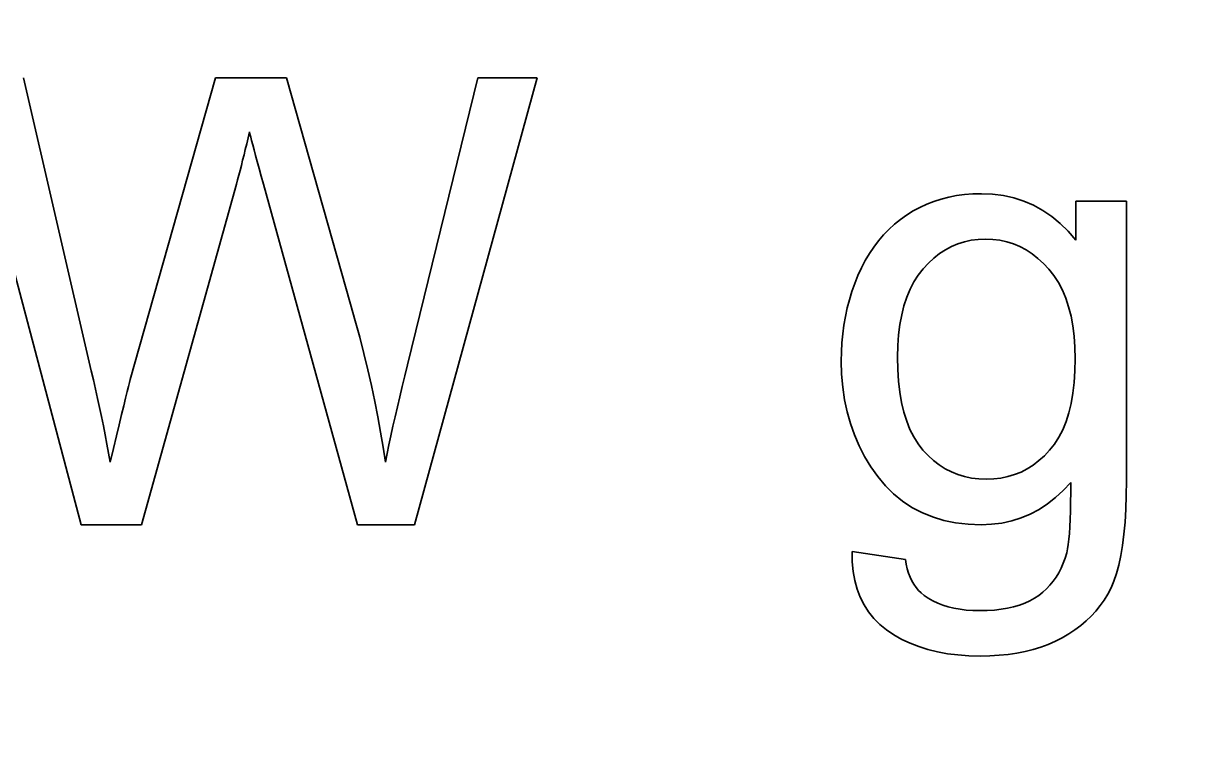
# Model space of a CAD drawing. Extents: x 23 to 417, y 3 to 294.
# Drawn here: x 147.691 to 150.633, y 118.735 to 120.576 of the extents above; entities that cross this region are included whole.
import ezdxf

# ---------------------------------------------------------------- set-up
doc = ezdxf.new("R2010")
doc.units = 0
doc.layers.get('0').update_dxf_attribs({"lineweight": 13})

msp = doc.modelspace()

# ---------------------------------------------------------------- linework, layer by layer
at = {"color": 7, "lineweight": 35, "ltscale": 0.029098}
msp.add_line((147.8366, 119.3138), (147.5381, 120.4388), dxfattribs=at)
at = {"color": 7, "lineweight": 35, "ltscale": 0.018927}
msp.add_line((147.6908, 120.4388), (147.8619, 119.7013), dxfattribs=at)
at = {"color": 7, "lineweight": 35, "ltscale": 0.019733}
msp.add_line((147.9602, 119.6791), (148.1743, 120.4388), dxfattribs=at)
at = {"color": 7, "lineweight": 35, "ltscale": 0.004489}
msp.add_line((148.1743, 120.4388), (148.3538, 120.4388), dxfattribs=at)
at = {"color": 7, "lineweight": 35, "ltscale": 0.014794}
msp.add_line((148.3538, 120.4388), (148.515, 119.8694), dxfattribs=at)
at = {"color": 7, "lineweight": 35, "ltscale": 0.018603}
msp.add_line((148.6585, 119.7159), (148.835, 120.4388), dxfattribs=at)
at = {"color": 7, "lineweight": 35, "ltscale": 0.029163}
msp.add_line((148.9846, 120.4388), (148.6761, 119.3138), dxfattribs=at)
at = {"color": 7, "lineweight": 35, "ltscale": 0.003741}
msp.add_line((148.835, 120.4388), (148.9846, 120.4388), dxfattribs=at)
at = {"color": 7, "lineweight": 35, "ltscale": 0.000380235}
msp.add_line((148.2567, 120.2877), (148.2532, 120.2729), dxfattribs=at)
at = {"color": 7, "lineweight": 35, "ltscale": 0.000391568}
msp.add_line((148.2602, 120.3029), (148.2567, 120.2877), dxfattribs=at)
at = {"color": 7, "lineweight": 35, "ltscale": 0.000147072}
msp.add_line((148.2615, 120.2972), (148.2602, 120.3029), dxfattribs=at)
at = {"color": 7, "lineweight": 35, "ltscale": 0.000190607}
msp.add_line((148.2633, 120.2898), (148.2615, 120.2972), dxfattribs=at)
at = {"color": 7, "lineweight": 35, "ltscale": 0.000233504}
msp.add_line((148.2656, 120.2808), (148.2633, 120.2898), dxfattribs=at)
at = {"color": 7, "lineweight": 35, "ltscale": 0.000276736}
msp.add_line((148.2684, 120.27), (148.2656, 120.2808), dxfattribs=at)
at = {"color": 7, "lineweight": 35, "ltscale": 0.000357431}
msp.add_line((148.2498, 120.2585), (148.2465, 120.2446), dxfattribs=at)
at = {"color": 7, "lineweight": 35, "ltscale": 0.000368772}
msp.add_line((148.2532, 120.2729), (148.2498, 120.2585), dxfattribs=at)
at = {"color": 7, "lineweight": 35, "ltscale": 0.000319994}
msp.add_line((148.2717, 120.2577), (148.2684, 120.27), dxfattribs=at)
at = {"color": 7, "lineweight": 35, "ltscale": 0.000363244}
msp.add_line((148.2755, 120.2436), (148.2717, 120.2577), dxfattribs=at)
at = {"color": 7, "lineweight": 35, "ltscale": 0.000323023}
msp.add_line((148.2399, 120.2182), (148.2366, 120.2057), dxfattribs=at)
at = {"color": 7, "lineweight": 35, "ltscale": 0.000334318}
msp.add_line((148.2431, 120.2312), (148.2399, 120.2182), dxfattribs=at)
at = {"color": 7, "lineweight": 35, "ltscale": 0.000345983}
msp.add_line((148.2465, 120.2446), (148.2431, 120.2312), dxfattribs=at)
at = {"color": 7, "lineweight": 35, "ltscale": 0.000406505}
msp.add_line((148.2798, 120.228), (148.2755, 120.2436), dxfattribs=at)
at = {"color": 7, "lineweight": 35, "ltscale": 0.000449415}
msp.add_line((148.2845, 120.2106), (148.2798, 120.228), dxfattribs=at)
at = {"color": 7, "lineweight": 35, "ltscale": 0.000299963}
msp.add_line((148.2334, 120.1937), (148.2303, 120.1821), dxfattribs=at)
at = {"color": 7, "lineweight": 35, "ltscale": 0.000311579}
msp.add_line((148.2366, 120.2057), (148.2334, 120.1937), dxfattribs=at)
at = {"color": 7, "lineweight": 35, "ltscale": 0.000492754}
msp.add_line((148.2898, 120.1916), (148.2845, 120.2106), dxfattribs=at)
at = {"color": 7, "lineweight": 35, "ltscale": 0.000536284}
msp.add_line((148.2955, 120.171), (148.2898, 120.1916), dxfattribs=at)
at = {"color": 7, "lineweight": 35, "ltscale": 0.022245}
msp.add_line((148.2272, 120.171), (147.9886, 119.3138), dxfattribs=at)
at = {"color": 7, "lineweight": 35, "ltscale": 0.000288901}
msp.add_line((148.2303, 120.1821), (148.2272, 120.171), dxfattribs=at)
at = {"color": 7, "lineweight": 35, "ltscale": 0.022234}
msp.add_line((148.5326, 119.3138), (148.2955, 120.171), dxfattribs=at)
at = {"color": 7, "lineweight": 35, "ltscale": 0.000486708}
msp.add_line((149.9838, 120.1278), (150.0023, 120.1337), dxfattribs=at)
at = {"color": 7, "lineweight": 35, "ltscale": 0.000493151}
msp.add_line((150.0023, 120.1337), (150.0214, 120.1386), dxfattribs=at)
at = {"color": 7, "lineweight": 35, "ltscale": 0.00050098}
msp.add_line((150.0214, 120.1386), (150.0411, 120.1423), dxfattribs=at)
at = {"color": 7, "lineweight": 35, "ltscale": 0.000510268}
msp.add_line((150.0411, 120.1423), (150.0614, 120.145), dxfattribs=at)
at = {"color": 7, "lineweight": 35, "ltscale": 0.000521705}
msp.add_line((150.0614, 120.145), (150.0822, 120.1466), dxfattribs=at)
at = {"color": 7, "lineweight": 35, "ltscale": 0.000534019}
msp.add_line((150.0822, 120.1466), (150.1035, 120.1472), dxfattribs=at)
at = {"color": 7, "lineweight": 35, "ltscale": 0.000709275}
msp.add_line((150.1035, 120.1472), (150.1319, 120.146), dxfattribs=at)
at = {"color": 7, "lineweight": 35, "ltscale": 0.000689096}
msp.add_line((150.1319, 120.146), (150.1592, 120.1425), dxfattribs=at)
at = {"color": 7, "lineweight": 35, "ltscale": 0.000674015}
msp.add_line((150.1592, 120.1425), (150.1855, 120.1367), dxfattribs=at)
at = {"color": 7, "lineweight": 35, "ltscale": 0.000664917}
msp.add_line((150.1855, 120.1367), (150.2108, 120.1285), dxfattribs=at)
at = {"color": 7, "lineweight": 35, "ltscale": 0.000481226}
msp.add_line((149.9151, 120.0935), (149.9315, 120.1037), dxfattribs=at)
at = {"color": 7, "lineweight": 35, "ltscale": 0.000479811}
msp.add_line((149.9315, 120.1037), (149.9483, 120.1128), dxfattribs=at)
at = {"color": 7, "lineweight": 35, "ltscale": 0.000480285}
msp.add_line((149.9483, 120.1128), (149.9658, 120.1208), dxfattribs=at)
at = {"color": 7, "lineweight": 35, "ltscale": 0.000482693}
msp.add_line((149.9658, 120.1208), (149.9838, 120.1278), dxfattribs=at)
at = {"color": 7, "lineweight": 35, "ltscale": 0.000661642}
msp.add_line((150.2108, 120.1285), (150.2351, 120.118), dxfattribs=at)
at = {"color": 7, "lineweight": 35, "ltscale": 0.000664597}
msp.add_line((150.2351, 120.118), (150.2584, 120.1052), dxfattribs=at)
at = {"color": 7, "lineweight": 35, "ltscale": 0.000673556}
msp.add_line((150.2584, 120.1052), (150.2807, 120.09), dxfattribs=at)
at = {"color": 7, "lineweight": 35, "ltscale": 0.003185}
msp.add_line((150.3414, 120.1287), (150.4688, 120.1287), dxfattribs=at)
at = {"color": 7, "lineweight": 35, "ltscale": 0.002456}
msp.add_line((150.3414, 120.0305), (150.3414, 120.1287), dxfattribs=at)
at = {"color": 7, "lineweight": 35, "ltscale": 0.017612}
msp.add_line((150.4688, 120.1287), (150.4688, 119.4243), dxfattribs=at)
at = {"color": 7, "lineweight": 35, "ltscale": 0.000479799}
msp.add_line((149.8846, 120.0702), (149.8995, 120.0823), dxfattribs=at)
at = {"color": 7, "lineweight": 35, "ltscale": 0.000481119}
msp.add_line((149.8995, 120.0823), (149.9151, 120.0935), dxfattribs=at)
at = {"color": 7, "lineweight": 35, "ltscale": 0.000688027}
msp.add_line((150.2807, 120.09), (150.3019, 120.0725), dxfattribs=at)
at = {"color": 7, "lineweight": 35, "ltscale": 0.000708505}
msp.add_line((150.3019, 120.0725), (150.3222, 120.0527), dxfattribs=at)
at = {"color": 7, "lineweight": 35, "ltscale": 0.000485833}
msp.add_line((149.8444, 120.0285), (149.8571, 120.0433), dxfattribs=at)
at = {"color": 7, "lineweight": 35, "ltscale": 0.000482175}
msp.add_line((149.8571, 120.0433), (149.8704, 120.0572), dxfattribs=at)
at = {"color": 7, "lineweight": 35, "ltscale": 0.000479884}
msp.add_line((149.8704, 120.0572), (149.8846, 120.0702), dxfattribs=at)
at = {"color": 7, "lineweight": 35, "ltscale": 0.000733779}
msp.add_line((150.3222, 120.0527), (150.3414, 120.0305), dxfattribs=at)
at = {"color": 7, "lineweight": 35, "ltscale": 0.000498877}
msp.add_line((149.8215, 119.9962), (149.8326, 120.0128), dxfattribs=at)
at = {"color": 7, "lineweight": 35, "ltscale": 0.0004916}
msp.add_line((149.8326, 120.0128), (149.8444, 120.0285), dxfattribs=at)
at = {"color": 7, "lineweight": 35, "ltscale": 0.00043609}
msp.add_line((150.0283, 120.0141), (150.0129, 120.0059), dxfattribs=at)
at = {"color": 7, "lineweight": 35, "ltscale": 0.00043233}
msp.add_line((150.0443, 120.0209), (150.0283, 120.0141), dxfattribs=at)
at = {"color": 7, "lineweight": 35, "ltscale": 0.000432327}
msp.add_line((150.0607, 120.0261), (150.0443, 120.0209), dxfattribs=at)
at = {"color": 7, "lineweight": 35, "ltscale": 0.000436154}
msp.add_line((150.0778, 120.0298), (150.0607, 120.0261), dxfattribs=at)
at = {"color": 7, "lineweight": 35, "ltscale": 0.000443305}
msp.add_line((150.0954, 120.0321), (150.0778, 120.0298), dxfattribs=at)
at = {"color": 7, "lineweight": 35, "ltscale": 0.000453849}
msp.add_line((150.1135, 120.0328), (150.0954, 120.0321), dxfattribs=at)
at = {"color": 7, "lineweight": 35, "ltscale": 0.00046188}
msp.add_line((150.132, 120.0321), (150.1135, 120.0328), dxfattribs=at)
at = {"color": 7, "lineweight": 35, "ltscale": 0.000451056}
msp.add_line((150.1499, 120.0298), (150.132, 120.0321), dxfattribs=at)
at = {"color": 7, "lineweight": 35, "ltscale": 0.000444298}
msp.add_line((150.1672, 120.026), (150.1499, 120.0298), dxfattribs=at)
at = {"color": 7, "lineweight": 35, "ltscale": 0.000441101}
msp.add_line((150.184, 120.0207), (150.1672, 120.026), dxfattribs=at)
at = {"color": 7, "lineweight": 35, "ltscale": 0.000441241}
msp.add_line((150.2003, 120.0138), (150.184, 120.0207), dxfattribs=at)
at = {"color": 7, "lineweight": 35, "ltscale": 0.00044515}
msp.add_line((150.216, 120.0055), (150.2003, 120.0138), dxfattribs=at)
at = {"color": 7, "lineweight": 35, "ltscale": 0.000507541}
msp.add_line((149.8111, 119.9788), (149.8215, 119.9962), dxfattribs=at)
at = {"color": 7, "lineweight": 35, "ltscale": 0.000467665}
msp.add_line((149.9838, 119.9849), (149.9701, 119.9722), dxfattribs=at)
at = {"color": 7, "lineweight": 35, "ltscale": 0.000454152}
msp.add_line((149.9981, 119.9962), (149.9838, 119.9849), dxfattribs=at)
at = {"color": 7, "lineweight": 35, "ltscale": 0.000443182}
msp.add_line((150.0129, 120.0059), (149.9981, 119.9962), dxfattribs=at)
at = {"color": 7, "lineweight": 35, "ltscale": 0.000452873}
msp.add_line((150.2312, 119.9956), (150.216, 120.0055), dxfattribs=at)
at = {"color": 7, "lineweight": 35, "ltscale": 0.000463794}
msp.add_line((150.2459, 119.9842), (150.2312, 119.9956), dxfattribs=at)
at = {"color": 7, "lineweight": 35, "ltscale": 0.000477889}
msp.add_line((150.26, 119.9713), (150.2459, 119.9842), dxfattribs=at)
at = {"color": 7, "lineweight": 35, "ltscale": 0.000529874}
msp.add_line((149.7927, 119.9411), (149.8016, 119.9604), dxfattribs=at)
at = {"color": 7, "lineweight": 35, "ltscale": 0.000518148}
msp.add_line((149.8016, 119.9604), (149.8111, 119.9788), dxfattribs=at)
at = {"color": 7, "lineweight": 35, "ltscale": 0.000497556}
msp.add_line((149.957, 119.958), (149.9447, 119.9423), dxfattribs=at)
at = {"color": 7, "lineweight": 35, "ltscale": 0.00048449}
msp.add_line((149.9701, 119.9722), (149.957, 119.958), dxfattribs=at)
at = {"color": 7, "lineweight": 35, "ltscale": 0.000494871}
msp.add_line((150.2735, 119.9569), (150.26, 119.9713), dxfattribs=at)
at = {"color": 7, "lineweight": 35, "ltscale": 0.000507957}
msp.add_line((150.2861, 119.9409), (150.2735, 119.9569), dxfattribs=at)
at = {"color": 7, "lineweight": 35, "ltscale": 0.000536437}
msp.add_line((149.7847, 119.9212), (149.7927, 119.9411), dxfattribs=at)
at = {"color": 7, "lineweight": 35, "ltscale": 0.000524002}
msp.add_line((149.9338, 119.9252), (149.9241, 119.9066), dxfattribs=at)
at = {"color": 7, "lineweight": 35, "ltscale": 0.000508498}
msp.add_line((149.9447, 119.9423), (149.9338, 119.9252), dxfattribs=at)
at = {"color": 7, "lineweight": 35, "ltscale": 0.000518597}
msp.add_line((150.2974, 119.9235), (150.2861, 119.9409), dxfattribs=at)
at = {"color": 7, "lineweight": 35, "ltscale": 0.000539567}
msp.add_line((149.7712, 119.8803), (149.7775, 119.901), dxfattribs=at)
at = {"color": 7, "lineweight": 35, "ltscale": 0.000537232}
msp.add_line((149.7775, 119.901), (149.7847, 119.9212), dxfattribs=at)
at = {"color": 7, "lineweight": 35, "ltscale": 0.00054298}
msp.add_line((149.9241, 119.9066), (149.9157, 119.8865), dxfattribs=at)
at = {"color": 7, "lineweight": 35, "ltscale": 0.00053367}
msp.add_line((150.3074, 119.9046), (150.2974, 119.9235), dxfattribs=at)
at = {"color": 7, "lineweight": 35, "ltscale": 0.000552647}
msp.add_line((150.316, 119.8843), (150.3074, 119.9046), dxfattribs=at)
at = {"color": 7, "lineweight": 35, "ltscale": 0.001093}
msp.add_line((148.515, 119.8694), (148.5268, 119.8273), dxfattribs=at)
at = {"color": 7, "lineweight": 35, "ltscale": 0.000542101}
msp.add_line((149.7657, 119.8594), (149.7712, 119.8803), dxfattribs=at)
at = {"color": 7, "lineweight": 35, "ltscale": 0.000591419}
msp.add_line((149.9086, 119.8651), (149.9028, 119.8421), dxfattribs=at)
at = {"color": 7, "lineweight": 35, "ltscale": 0.000565821}
msp.add_line((149.9157, 119.8865), (149.9086, 119.8651), dxfattribs=at)
at = {"color": 7, "lineweight": 35, "ltscale": 0.000575329}
msp.add_line((150.3233, 119.8625), (150.316, 119.8843), dxfattribs=at)
at = {"color": 7, "lineweight": 35, "ltscale": 0.000550987}
msp.add_line((149.7573, 119.8163), (149.7611, 119.838), dxfattribs=at)
at = {"color": 7, "lineweight": 35, "ltscale": 0.000546024}
msp.add_line((149.7611, 119.838), (149.7657, 119.8594), dxfattribs=at)
at = {"color": 7, "lineweight": 35, "ltscale": 0.000620303}
msp.add_line((149.9028, 119.8421), (149.8983, 119.8177), dxfattribs=at)
at = {"color": 7, "lineweight": 35, "ltscale": 0.000601346}
msp.add_line((150.3293, 119.8392), (150.3233, 119.8625), dxfattribs=at)
at = {"color": 7, "lineweight": 35, "ltscale": 0.000629927}
msp.add_line((150.3339, 119.8144), (150.3293, 119.8392), dxfattribs=at)
at = {"color": 7, "lineweight": 35, "ltscale": 0.001076}
msp.add_line((148.5268, 119.8273), (148.5379, 119.7857), dxfattribs=at)
at = {"color": 7, "lineweight": 35, "ltscale": 0.000556524}
msp.add_line((149.7543, 119.7942), (149.7573, 119.8163), dxfattribs=at)
at = {"color": 7, "lineweight": 35, "ltscale": 0.000651031}
msp.add_line((149.8983, 119.8177), (149.8951, 119.7919), dxfattribs=at)
at = {"color": 7, "lineweight": 35, "ltscale": 0.000661548}
msp.add_line((150.3372, 119.7881), (150.3339, 119.8144), dxfattribs=at)
at = {"color": 7, "lineweight": 35, "ltscale": 0.00106}
msp.add_line((148.5379, 119.7857), (148.5483, 119.7446), dxfattribs=at)
at = {"color": 7, "lineweight": 35, "ltscale": 0.000563249}
msp.add_line((149.7522, 119.7718), (149.7543, 119.7942), dxfattribs=at)
at = {"color": 7, "lineweight": 35, "ltscale": 0.000684061}
msp.add_line((149.8951, 119.7919), (149.8931, 119.7646), dxfattribs=at)
at = {"color": 7, "lineweight": 35, "ltscale": 0.000694711}
msp.add_line((150.3392, 119.7604), (150.3372, 119.7881), dxfattribs=at)
at = {"color": 7, "lineweight": 35, "ltscale": 0.000578891}
msp.add_line((149.7505, 119.7259), (149.751, 119.749), dxfattribs=at)
at = {"color": 7, "lineweight": 35, "ltscale": 0.000570493}
msp.add_line((149.751, 119.749), (149.7522, 119.7718), dxfattribs=at)
at = {"color": 7, "lineweight": 35, "ltscale": 0.000718585}
msp.add_line((149.8931, 119.7646), (149.8925, 119.7358), dxfattribs=at)
at = {"color": 7, "lineweight": 35, "ltscale": 0.000730051}
msp.add_line((150.3399, 119.7312), (150.3392, 119.7604), dxfattribs=at)
at = {"color": 7, "lineweight": 35, "ltscale": 0.001043}
msp.add_line((148.5483, 119.7446), (148.5581, 119.704), dxfattribs=at)
at = {"color": 7, "lineweight": 35, "ltscale": 0.000836301}
msp.add_line((149.7514, 119.6924), (149.7505, 119.7259), dxfattribs=at)
at = {"color": 7, "lineweight": 35, "ltscale": 0.000780371}
msp.add_line((149.8925, 119.7358), (149.8931, 119.7046), dxfattribs=at)
at = {"color": 7, "lineweight": 35, "ltscale": 0.000762062}
msp.add_line((150.3392, 119.7008), (150.3399, 119.7312), dxfattribs=at)
at = {"color": 7, "lineweight": 35, "ltscale": 0.000594872}
msp.add_line((147.8619, 119.7013), (147.8674, 119.6781), dxfattribs=at)
at = {"color": 7, "lineweight": 35, "ltscale": 0.001028}
msp.add_line((148.5581, 119.704), (148.5672, 119.6639), dxfattribs=at)
at = {"color": 7, "lineweight": 35, "ltscale": 0.000686772}
msp.add_line((148.6452, 119.6619), (148.6517, 119.6886), dxfattribs=at)
at = {"color": 7, "lineweight": 35, "ltscale": 0.000703329}
msp.add_line((148.6517, 119.6886), (148.6585, 119.7159), dxfattribs=at)
at = {"color": 7, "lineweight": 35, "ltscale": 0.000814615}
msp.add_line((149.7542, 119.66), (149.7514, 119.6924), dxfattribs=at)
at = {"color": 7, "lineweight": 35, "ltscale": 0.000738553}
msp.add_line((149.8931, 119.7046), (149.895, 119.6752), dxfattribs=at)
at = {"color": 7, "lineweight": 35, "ltscale": 0.000721734}
msp.add_line((150.3373, 119.672), (150.3392, 119.7008), dxfattribs=at)
at = {"color": 7, "lineweight": 35, "ltscale": 0.000593193}
msp.add_line((147.8674, 119.6781), (147.8727, 119.655), dxfattribs=at)
at = {"color": 7, "lineweight": 35, "ltscale": 0.000339238}
msp.add_line((147.9524, 119.6487), (147.9557, 119.6619), dxfattribs=at)
at = {"color": 7, "lineweight": 35, "ltscale": 0.000260778}
msp.add_line((147.9557, 119.6619), (147.9583, 119.672), dxfattribs=at)
at = {"color": 7, "lineweight": 35, "ltscale": 0.000182736}
msp.add_line((147.9583, 119.672), (147.9602, 119.6791), dxfattribs=at)
at = {"color": 7, "lineweight": 35, "ltscale": 0.001011}
msp.add_line((148.5672, 119.6639), (148.5756, 119.6243), dxfattribs=at)
at = {"color": 7, "lineweight": 35, "ltscale": 0.000669713}
msp.add_line((148.6389, 119.6358), (148.6452, 119.6619), dxfattribs=at)
at = {"color": 7, "lineweight": 35, "ltscale": 0.000795706}
msp.add_line((149.7588, 119.6285), (149.7542, 119.66), dxfattribs=at)
at = {"color": 7, "lineweight": 35, "ltscale": 0.000698052}
msp.add_line((149.895, 119.6752), (149.8982, 119.6474), dxfattribs=at)
at = {"color": 7, "lineweight": 35, "ltscale": 0.000683384}
msp.add_line((150.3341, 119.6448), (150.3373, 119.672), dxfattribs=at)
at = {"color": 7, "lineweight": 35, "ltscale": 0.000591468}
msp.add_line((147.8727, 119.655), (147.8778, 119.6319), dxfattribs=at)
at = {"color": 7, "lineweight": 35, "ltscale": 0.000590123}
msp.add_line((147.8778, 119.6319), (147.8828, 119.6089), dxfattribs=at)
at = {"color": 7, "lineweight": 35, "ltscale": 0.000495715}
msp.add_line((147.9437, 119.6133), (147.9484, 119.6325), dxfattribs=at)
at = {"color": 7, "lineweight": 35, "ltscale": 0.000417598}
msp.add_line((147.9484, 119.6325), (147.9524, 119.6487), dxfattribs=at)
at = {"color": 7, "lineweight": 35, "ltscale": 0.000653154}
msp.add_line((148.6329, 119.6104), (148.6389, 119.6358), dxfattribs=at)
at = {"color": 7, "lineweight": 35, "ltscale": 0.00065981}
msp.add_line((149.8982, 119.6474), (149.9027, 119.6214), dxfattribs=at)
at = {"color": 7, "lineweight": 35, "ltscale": 0.000647088}
msp.add_line((150.3296, 119.6193), (150.3341, 119.6448), dxfattribs=at)
at = {"color": 7, "lineweight": 35, "ltscale": 0.000588443}
msp.add_line((147.8828, 119.6089), (147.8876, 119.5858), dxfattribs=at)
at = {"color": 7, "lineweight": 35, "ltscale": 0.00057436}
msp.add_line((147.9382, 119.5909), (147.9437, 119.6133), dxfattribs=at)
at = {"color": 7, "lineweight": 35, "ltscale": 0.000995726}
msp.add_line((148.5756, 119.6243), (148.5833, 119.5853), dxfattribs=at)
at = {"color": 7, "lineweight": 35, "ltscale": 0.000635987}
msp.add_line((148.6272, 119.5856), (148.6329, 119.6104), dxfattribs=at)
at = {"color": 7, "lineweight": 35, "ltscale": 0.000780417}
msp.add_line((149.7653, 119.5979), (149.7588, 119.6285), dxfattribs=at)
at = {"color": 7, "lineweight": 35, "ltscale": 0.000623457}
msp.add_line((149.9027, 119.6214), (149.9084, 119.5971), dxfattribs=at)
at = {"color": 7, "lineweight": 35, "ltscale": 0.000612802}
msp.add_line((150.3238, 119.5955), (150.3296, 119.6193), dxfattribs=at)
at = {"color": 7, "lineweight": 35, "ltscale": 0.000586848}
msp.add_line((147.8876, 119.5858), (147.8923, 119.5628), dxfattribs=at)
at = {"color": 7, "lineweight": 35, "ltscale": 0.000652772}
msp.add_line((147.9321, 119.5655), (147.9382, 119.5909), dxfattribs=at)
at = {"color": 7, "lineweight": 35, "ltscale": 0.000979895}
msp.add_line((148.5833, 119.5853), (148.5904, 119.5467), dxfattribs=at)
at = {"color": 7, "lineweight": 35, "ltscale": 0.000619602}
msp.add_line((148.6217, 119.5615), (148.6272, 119.5856), dxfattribs=at)
at = {"color": 7, "lineweight": 35, "ltscale": 0.000767496}
msp.add_line((149.7735, 119.5684), (149.7653, 119.5979), dxfattribs=at)
at = {"color": 7, "lineweight": 35, "ltscale": 0.000590014}
msp.add_line((149.9084, 119.5971), (149.9154, 119.5746), dxfattribs=at)
at = {"color": 7, "lineweight": 35, "ltscale": 0.000559747}
msp.add_line((149.9154, 119.5746), (149.9237, 119.5538), dxfattribs=at)
at = {"color": 7, "lineweight": 35, "ltscale": 0.00055329}
msp.add_line((150.3083, 119.5529), (150.3167, 119.5734), dxfattribs=at)
at = {"color": 7, "lineweight": 35, "ltscale": 0.000581516}
msp.add_line((150.3167, 119.5734), (150.3238, 119.5955), dxfattribs=at)
at = {"color": 7, "lineweight": 35, "ltscale": 0.000585563}
msp.add_line((147.8923, 119.5628), (147.8969, 119.5398), dxfattribs=at)
at = {"color": 7, "lineweight": 35, "ltscale": 0.00073092}
msp.add_line((147.9253, 119.5371), (147.9321, 119.5655), dxfattribs=at)
at = {"color": 7, "lineweight": 35, "ltscale": 0.000964601}
msp.add_line((148.5904, 119.5467), (148.5968, 119.5086), dxfattribs=at)
at = {"color": 7, "lineweight": 35, "ltscale": 0.000602729}
msp.add_line((148.6165, 119.5379), (148.6217, 119.5615), dxfattribs=at)
at = {"color": 7, "lineweight": 35, "ltscale": 0.000758561}
msp.add_line((149.7837, 119.5398), (149.7735, 119.5684), dxfattribs=at)
at = {"color": 7, "lineweight": 35, "ltscale": 0.00053316}
msp.add_line((149.9237, 119.5538), (149.9333, 119.5347), dxfattribs=at)
at = {"color": 7, "lineweight": 35, "ltscale": 0.000528832}
msp.add_line((150.2986, 119.5341), (150.3083, 119.5529), dxfattribs=at)
at = {"color": 7, "lineweight": 35, "ltscale": 0.000583956}
msp.add_line((147.8969, 119.5398), (147.9012, 119.5169), dxfattribs=at)
at = {"color": 7, "lineweight": 35, "ltscale": 0.000582425}
msp.add_line((147.9012, 119.5169), (147.9054, 119.494), dxfattribs=at)
at = {"color": 7, "lineweight": 35, "ltscale": 0.000809268}
msp.add_line((147.9178, 119.5056), (147.9253, 119.5371), dxfattribs=at)
at = {"color": 7, "lineweight": 35, "ltscale": 0.00056926}
msp.add_line((148.6069, 119.4927), (148.6116, 119.515), dxfattribs=at)
at = {"color": 7, "lineweight": 35, "ltscale": 0.000585684}
msp.add_line((148.6116, 119.515), (148.6165, 119.5379), dxfattribs=at)
at = {"color": 7, "lineweight": 35, "ltscale": 0.000752958}
msp.add_line((149.7957, 119.5121), (149.7837, 119.5398), dxfattribs=at)
at = {"color": 7, "lineweight": 35, "ltscale": 0.000750759}
msp.add_line((149.8095, 119.4855), (149.7957, 119.5121), dxfattribs=at)
at = {"color": 7, "lineweight": 35, "ltscale": 0.000511007}
msp.add_line((149.9333, 119.5347), (149.9441, 119.5174), dxfattribs=at)
at = {"color": 7, "lineweight": 35, "ltscale": 0.000493658}
msp.add_line((149.9441, 119.5174), (149.9562, 119.5018), dxfattribs=at)
at = {"color": 7, "lineweight": 35, "ltscale": 0.000493751}
msp.add_line((150.2754, 119.5014), (150.2877, 119.5169), dxfattribs=at)
at = {"color": 7, "lineweight": 35, "ltscale": 0.000508972}
msp.add_line((150.2877, 119.5169), (150.2986, 119.5341), dxfattribs=at)
at = {"color": 7, "lineweight": 35, "ltscale": 0.000581135}
msp.add_line((147.9054, 119.494), (147.9095, 119.4711), dxfattribs=at)
at = {"color": 7, "lineweight": 35, "ltscale": 0.00088803}
msp.add_line((147.9095, 119.4711), (147.9178, 119.5056), dxfattribs=at)
at = {"color": 7, "lineweight": 35, "ltscale": 0.000949775}
msp.add_line((148.5968, 119.5086), (148.6025, 119.4711), dxfattribs=at)
at = {"color": 7, "lineweight": 35, "ltscale": 0.000552501}
msp.add_line((148.6025, 119.4711), (148.6069, 119.4927), dxfattribs=at)
at = {"color": 7, "lineweight": 35, "ltscale": 0.000752409}
msp.add_line((149.8251, 119.4598), (149.8095, 119.4855), dxfattribs=at)
at = {"color": 7, "lineweight": 35, "ltscale": 0.000478526}
msp.add_line((149.9562, 119.5018), (149.9693, 119.4878), dxfattribs=at)
at = {"color": 7, "lineweight": 35, "ltscale": 0.00046436}
msp.add_line((149.9693, 119.4878), (149.983, 119.4753), dxfattribs=at)
at = {"color": 7, "lineweight": 35, "ltscale": 0.000464901}
msp.add_line((150.2484, 119.475), (150.2622, 119.4875), dxfattribs=at)
at = {"color": 7, "lineweight": 35, "ltscale": 0.000479646}
msp.add_line((150.2622, 119.4875), (150.2754, 119.5014), dxfattribs=at)
at = {"color": 7, "lineweight": 35, "ltscale": 0.000757201}
msp.add_line((149.8426, 119.435), (149.8251, 119.4598), dxfattribs=at)
at = {"color": 7, "lineweight": 35, "ltscale": 0.000452716}
msp.add_line((149.983, 119.4753), (149.9973, 119.4642), dxfattribs=at)
at = {"color": 7, "lineweight": 35, "ltscale": 0.000444758}
msp.add_line((149.9973, 119.4642), (150.0123, 119.4546), dxfattribs=at)
at = {"color": 7, "lineweight": 35, "ltscale": 0.00044018}
msp.add_line((150.0123, 119.4546), (150.0279, 119.4465), dxfattribs=at)
at = {"color": 7, "lineweight": 35, "ltscale": 0.000440309}
msp.add_line((150.2033, 119.4464), (150.2189, 119.4545), dxfattribs=at)
at = {"color": 7, "lineweight": 35, "ltscale": 0.000444958}
msp.add_line((150.2189, 119.4545), (150.234, 119.464), dxfattribs=at)
at = {"color": 7, "lineweight": 35, "ltscale": 0.000453598}
msp.add_line((150.234, 119.464), (150.2484, 119.475), dxfattribs=at)
at = {"color": 7, "lineweight": 35, "ltscale": 0.000749414}
msp.add_line((149.8618, 119.412), (149.8426, 119.435), dxfattribs=at)
at = {"color": 7, "lineweight": 35, "ltscale": 0.000439644}
msp.add_line((150.0279, 119.4465), (150.0442, 119.4399), dxfattribs=at)
at = {"color": 7, "lineweight": 35, "ltscale": 0.000442569}
msp.add_line((150.0442, 119.4399), (150.0612, 119.4348), dxfattribs=at)
at = {"color": 7, "lineweight": 35, "ltscale": 0.000448738}
msp.add_line((150.0612, 119.4348), (150.0787, 119.4311), dxfattribs=at)
at = {"color": 7, "lineweight": 35, "ltscale": 0.00045881}
msp.add_line((150.0787, 119.4311), (150.0969, 119.4289), dxfattribs=at)
at = {"color": 7, "lineweight": 35, "ltscale": 0.000471854}
msp.add_line((150.0969, 119.4289), (150.1158, 119.4281), dxfattribs=at)
at = {"color": 7, "lineweight": 35, "ltscale": 0.000468414}
msp.add_line((150.1158, 119.4281), (150.1345, 119.4288), dxfattribs=at)
at = {"color": 7, "lineweight": 35, "ltscale": 0.000456226}
msp.add_line((150.1345, 119.4288), (150.1526, 119.431), dxfattribs=at)
at = {"color": 7, "lineweight": 35, "ltscale": 0.000446992}
msp.add_line((150.1526, 119.431), (150.1701, 119.4347), dxfattribs=at)
at = {"color": 7, "lineweight": 35, "ltscale": 0.000441042}
msp.add_line((150.1701, 119.4347), (150.187, 119.4398), dxfattribs=at)
at = {"color": 7, "lineweight": 35, "ltscale": 0.000438946}
msp.add_line((150.187, 119.4398), (150.2033, 119.4464), dxfattribs=at)
at = {"color": 7, "lineweight": 35, "ltscale": 0.000923864}
msp.add_line((150.4688, 119.4243), (150.4684, 119.3873), dxfattribs=at)
at = {"color": 7, "lineweight": 35, "ltscale": 0.000730319}
msp.add_line((149.8825, 119.3914), (149.8618, 119.412), dxfattribs=at)
at = {"color": 7, "lineweight": 35, "ltscale": 0.000664758}
msp.add_line((150.3098, 119.4002), (150.2904, 119.382), dxfattribs=at)
at = {"color": 7, "lineweight": 35, "ltscale": 0.000687095}
msp.add_line((150.3284, 119.4204), (150.3098, 119.4002), dxfattribs=at)
at = {"color": 7, "lineweight": 35, "ltscale": 0.000605701}
msp.add_line((150.3282, 119.3701), (150.3284, 119.3944), dxfattribs=at)
at = {"color": 7, "lineweight": 35, "ltscale": 0.000652032}
msp.add_line((150.3284, 119.3944), (150.3284, 119.4204), dxfattribs=at)
at = {"color": 7, "lineweight": 35, "ltscale": 0.000717849}
msp.add_line((149.9047, 119.3732), (149.8825, 119.3914), dxfattribs=at)
at = {"color": 7, "lineweight": 35, "ltscale": 0.000712262}
msp.add_line((149.9284, 119.3574), (149.9047, 119.3732), dxfattribs=at)
at = {"color": 7, "lineweight": 35, "ltscale": 0.000633951}
msp.add_line((150.27, 119.366), (150.2488, 119.3522), dxfattribs=at)
at = {"color": 7, "lineweight": 35, "ltscale": 0.000646882}
msp.add_line((150.2904, 119.382), (150.27, 119.366), dxfattribs=at)
at = {"color": 7, "lineweight": 35, "ltscale": 0.000559426}
msp.add_line((150.3278, 119.3478), (150.3282, 119.3701), dxfattribs=at)
at = {"color": 7, "lineweight": 35, "ltscale": 0.000868812}
msp.add_line((150.4684, 119.3873), (150.4673, 119.3526), dxfattribs=at)
at = {"color": 7, "lineweight": 35, "ltscale": 0.000713993}
msp.add_line((149.9537, 119.3441), (149.9284, 119.3574), dxfattribs=at)
at = {"color": 7, "lineweight": 35, "ltscale": 0.000722728}
msp.add_line((149.9805, 119.3332), (149.9537, 119.3441), dxfattribs=at)
at = {"color": 7, "lineweight": 35, "ltscale": 0.000623149}
msp.add_line((150.2267, 119.3404), (150.2037, 119.3308), dxfattribs=at)
at = {"color": 7, "lineweight": 35, "ltscale": 0.000625731}
msp.add_line((150.2488, 119.3522), (150.2267, 119.3404), dxfattribs=at)
at = {"color": 7, "lineweight": 35, "ltscale": 0.000512959}
msp.add_line((150.3272, 119.3273), (150.3278, 119.3478), dxfattribs=at)
at = {"color": 7, "lineweight": 35, "ltscale": 0.000814547}
msp.add_line((150.4673, 119.3526), (150.4653, 119.3201), dxfattribs=at)
at = {"color": 7, "lineweight": 35, "ltscale": 0.003799}
msp.add_line((147.9886, 119.3138), (147.8366, 119.3138), dxfattribs=at)
at = {"color": 7, "lineweight": 35, "ltscale": 0.003587}
msp.add_line((148.6761, 119.3138), (148.5326, 119.3138), dxfattribs=at)
at = {"color": 7, "lineweight": 35, "ltscale": 0.000738612}
msp.add_line((150.0088, 119.3247), (149.9805, 119.3332), dxfattribs=at)
at = {"color": 7, "lineweight": 35, "ltscale": 0.000760562}
msp.add_line((150.0386, 119.3186), (150.0088, 119.3247), dxfattribs=at)
at = {"color": 7, "lineweight": 35, "ltscale": 0.000788603}
msp.add_line((150.0699, 119.315), (150.0386, 119.3186), dxfattribs=at)
at = {"color": 7, "lineweight": 35, "ltscale": 0.000821679}
msp.add_line((150.1028, 119.3138), (150.0699, 119.315), dxfattribs=at)
at = {"color": 7, "lineweight": 35, "ltscale": 0.000664864}
msp.add_line((150.1293, 119.3148), (150.1028, 119.3138), dxfattribs=at)
at = {"color": 7, "lineweight": 35, "ltscale": 0.000646999}
msp.add_line((150.155, 119.318), (150.1293, 119.3148), dxfattribs=at)
at = {"color": 7, "lineweight": 35, "ltscale": 0.00063359}
msp.add_line((150.1798, 119.3234), (150.155, 119.318), dxfattribs=at)
at = {"color": 7, "lineweight": 35, "ltscale": 0.00062611}
msp.add_line((150.2037, 119.3308), (150.1798, 119.3234), dxfattribs=at)
at = {"color": 7, "lineweight": 35, "ltscale": 0.000420616}
msp.add_line((150.3251, 119.2918), (150.3263, 119.3086), dxfattribs=at)
at = {"color": 7, "lineweight": 35, "ltscale": 0.000467164}
msp.add_line((150.3263, 119.3086), (150.3272, 119.3273), dxfattribs=at)
at = {"color": 7, "lineweight": 35, "ltscale": 0.000760642}
msp.add_line((150.4653, 119.3201), (150.4626, 119.2898), dxfattribs=at)
at = {"color": 7, "lineweight": 35, "ltscale": 0.000329394}
msp.add_line((150.3222, 119.2638), (150.3238, 119.2769), dxfattribs=at)
at = {"color": 7, "lineweight": 35, "ltscale": 0.000375146}
msp.add_line((150.3238, 119.2769), (150.3251, 119.2918), dxfattribs=at)
at = {"color": 7, "lineweight": 35, "ltscale": 0.000707196}
msp.add_line((150.4626, 119.2898), (150.4591, 119.2617), dxfattribs=at)
at = {"color": 7, "lineweight": 35, "ltscale": 0.000239793}
msp.add_line((150.3184, 119.2432), (150.3204, 119.2526), dxfattribs=at)
at = {"color": 7, "lineweight": 35, "ltscale": 0.000284238}
msp.add_line((150.3204, 119.2526), (150.3222, 119.2638), dxfattribs=at)
at = {"color": 7, "lineweight": 35, "ltscale": 0.000655574}
msp.add_line((150.4591, 119.2617), (150.4549, 119.2358), dxfattribs=at)
at = {"color": 7, "lineweight": 35, "ltscale": 0.003394}
msp.add_line((149.7782, 119.2462), (149.9124, 119.2263), dxfattribs=at)
at = {"color": 7, "lineweight": 35, "ltscale": 0.00064349}
msp.add_line((149.7785, 119.2205), (149.7782, 119.2462), dxfattribs=at)
at = {"color": 7, "lineweight": 35, "ltscale": 0.000612373}
msp.add_line((149.7806, 119.1961), (149.7785, 119.2205), dxfattribs=at)
at = {"color": 7, "lineweight": 35, "ltscale": 0.00030647}
msp.add_line((149.9124, 119.2263), (149.9144, 119.2142), dxfattribs=at)
at = {"color": 7, "lineweight": 35, "ltscale": 0.00034322}
msp.add_line((150.3097, 119.2168), (150.3144, 119.2297), dxfattribs=at)
at = {"color": 7, "lineweight": 35, "ltscale": 0.000352209}
msp.add_line((150.3144, 119.2297), (150.3184, 119.2432), dxfattribs=at)
at = {"color": 7, "lineweight": 35, "ltscale": 0.00060435}
msp.add_line((150.4549, 119.2358), (150.4498, 119.2122), dxfattribs=at)
at = {"color": 7, "lineweight": 35, "ltscale": 0.00058579}
msp.add_line((149.7847, 119.173), (149.7806, 119.1961), dxfattribs=at)
at = {"color": 7, "lineweight": 35, "ltscale": 0.000292775}
msp.add_line((149.9144, 119.2142), (149.917, 119.2028), dxfattribs=at)
at = {"color": 7, "lineweight": 35, "ltscale": 0.000280177}
msp.add_line((149.917, 119.2028), (149.9202, 119.192), dxfattribs=at)
at = {"color": 7, "lineweight": 35, "ltscale": 0.00026898}
msp.add_line((149.9202, 119.192), (149.924, 119.182), dxfattribs=at)
at = {"color": 7, "lineweight": 35, "ltscale": 0.000323531}
msp.add_line((150.2915, 119.1818), (150.2983, 119.1928), dxfattribs=at)
at = {"color": 7, "lineweight": 35, "ltscale": 0.000328359}
msp.add_line((150.2983, 119.1928), (150.3043, 119.2045), dxfattribs=at)
at = {"color": 7, "lineweight": 35, "ltscale": 0.000335034}
msp.add_line((150.3043, 119.2045), (150.3097, 119.2168), dxfattribs=at)
at = {"color": 7, "lineweight": 35, "ltscale": 0.000507838}
msp.add_line((150.444, 119.1908), (150.4374, 119.1715), dxfattribs=at)
at = {"color": 7, "lineweight": 35, "ltscale": 0.000554961}
msp.add_line((150.4498, 119.2122), (150.444, 119.1908), dxfattribs=at)
at = {"color": 7, "lineweight": 35, "ltscale": 0.000563411}
msp.add_line((149.7906, 119.1513), (149.7847, 119.173), dxfattribs=at)
at = {"color": 7, "lineweight": 35, "ltscale": 0.000258945}
msp.add_line((149.924, 119.182), (149.9284, 119.1726), dxfattribs=at)
at = {"color": 7, "lineweight": 35, "ltscale": 0.000251024}
msp.add_line((149.9284, 119.1726), (149.9333, 119.1639), dxfattribs=at)
at = {"color": 7, "lineweight": 35, "ltscale": 0.000244848}
msp.add_line((149.9333, 119.1639), (149.9389, 119.1558), dxfattribs=at)
at = {"color": 7, "lineweight": 35, "ltscale": 0.000317524}
msp.add_line((150.2673, 119.1523), (150.2761, 119.1615), dxfattribs=at)
at = {"color": 7, "lineweight": 35, "ltscale": 0.000317898}
msp.add_line((150.2761, 119.1615), (150.2841, 119.1713), dxfattribs=at)
at = {"color": 7, "lineweight": 35, "ltscale": 0.000319765}
msp.add_line((150.2841, 119.1713), (150.2915, 119.1818), dxfattribs=at)
at = {"color": 7, "lineweight": 35, "ltscale": 0.000462979}
msp.add_line((150.4374, 119.1715), (150.4301, 119.1545), dxfattribs=at)
at = {"color": 7, "lineweight": 35, "ltscale": 0.000545927}
msp.add_line((149.7983, 119.1309), (149.7906, 119.1513), dxfattribs=at)
at = {"color": 7, "lineweight": 35, "ltscale": 0.000534444}
msp.add_line((149.8079, 119.1118), (149.7983, 119.1309), dxfattribs=at)
at = {"color": 7, "lineweight": 35, "ltscale": 0.000240252}
msp.add_line((149.9389, 119.1558), (149.9451, 119.1484), dxfattribs=at)
at = {"color": 7, "lineweight": 35, "ltscale": 0.000237912}
msp.add_line((149.9451, 119.1484), (149.9519, 119.1418), dxfattribs=at)
at = {"color": 7, "lineweight": 35, "ltscale": 0.000238131}
msp.add_line((149.9519, 119.1418), (149.9593, 119.1357), dxfattribs=at)
at = {"color": 7, "lineweight": 35, "ltscale": 0.000322734}
msp.add_line((149.9593, 119.1357), (149.9699, 119.1285), dxfattribs=at)
at = {"color": 7, "lineweight": 35, "ltscale": 0.000327236}
msp.add_line((150.2369, 119.1285), (150.2478, 119.1357), dxfattribs=at)
at = {"color": 7, "lineweight": 35, "ltscale": 0.000321628}
msp.add_line((150.2478, 119.1357), (150.2579, 119.1437), dxfattribs=at)
at = {"color": 7, "lineweight": 35, "ltscale": 0.000318964}
msp.add_line((150.2579, 119.1437), (150.2673, 119.1523), dxfattribs=at)
at = {"color": 7, "lineweight": 35, "ltscale": 0.000436367}
msp.add_line((150.4219, 119.139), (150.4127, 119.1241), dxfattribs=at)
at = {"color": 7, "lineweight": 35, "ltscale": 0.000439609}
msp.add_line((150.4301, 119.1545), (150.4219, 119.139), dxfattribs=at)
at = {"color": 7, "lineweight": 35, "ltscale": 0.000528618}
msp.add_line((149.8194, 119.094), (149.8079, 119.1118), dxfattribs=at)
at = {"color": 7, "lineweight": 35, "ltscale": 0.000328575}
msp.add_line((149.9699, 119.1285), (149.9813, 119.1219), dxfattribs=at)
at = {"color": 7, "lineweight": 35, "ltscale": 0.000336454}
msp.add_line((149.9813, 119.1219), (149.9935, 119.1162), dxfattribs=at)
at = {"color": 7, "lineweight": 35, "ltscale": 0.000346257}
msp.add_line((149.9935, 119.1162), (150.0064, 119.1112), dxfattribs=at)
at = {"color": 7, "lineweight": 35, "ltscale": 0.000357545}
msp.add_line((150.0064, 119.1112), (150.0201, 119.107), dxfattribs=at)
at = {"color": 7, "lineweight": 35, "ltscale": 0.000370631}
msp.add_line((150.0201, 119.107), (150.0345, 119.1035), dxfattribs=at)
at = {"color": 7, "lineweight": 35, "ltscale": 0.0003853}
msp.add_line((150.0345, 119.1035), (150.0497, 119.1008), dxfattribs=at)
at = {"color": 7, "lineweight": 35, "ltscale": 0.000400862}
msp.add_line((150.0497, 119.1008), (150.0656, 119.0989), dxfattribs=at)
at = {"color": 7, "lineweight": 35, "ltscale": 0.000427568}
msp.add_line((150.1363, 119.0989), (150.1533, 119.1008), dxfattribs=at)
at = {"color": 7, "lineweight": 35, "ltscale": 0.000408694}
msp.add_line((150.1533, 119.1008), (150.1694, 119.1035), dxfattribs=at)
at = {"color": 7, "lineweight": 35, "ltscale": 0.000390977}
msp.add_line((150.1694, 119.1035), (150.1847, 119.107), dxfattribs=at)
at = {"color": 7, "lineweight": 35, "ltscale": 0.000374528}
msp.add_line((150.1847, 119.107), (150.1991, 119.1112), dxfattribs=at)
at = {"color": 7, "lineweight": 35, "ltscale": 0.00035964}
msp.add_line((150.1991, 119.1112), (150.2126, 119.1162), dxfattribs=at)
at = {"color": 7, "lineweight": 35, "ltscale": 0.000346827}
msp.add_line((150.2126, 119.1162), (150.2252, 119.1219), dxfattribs=at)
at = {"color": 7, "lineweight": 35, "ltscale": 0.000336057}
msp.add_line((150.2252, 119.1219), (150.2369, 119.1285), dxfattribs=at)
at = {"color": 7, "lineweight": 35, "ltscale": 0.000435022}
msp.add_line((150.4027, 119.1099), (150.3918, 119.0963), dxfattribs=at)
at = {"color": 7, "lineweight": 35, "ltscale": 0.000434667}
msp.add_line((150.4127, 119.1241), (150.4027, 119.1099), dxfattribs=at)
at = {"color": 7, "lineweight": 35, "ltscale": 0.000528689}
msp.add_line((149.8327, 119.0775), (149.8194, 119.094), dxfattribs=at)
at = {"color": 7, "lineweight": 35, "ltscale": 0.000535502}
msp.add_line((149.8478, 119.0624), (149.8327, 119.0775), dxfattribs=at)
at = {"color": 7, "lineweight": 35, "ltscale": 0.000417831}
msp.add_line((150.0656, 119.0989), (150.0823, 119.0978), dxfattribs=at)
at = {"color": 7, "lineweight": 35, "ltscale": 0.000435839}
msp.add_line((150.0823, 119.0978), (150.0997, 119.0974), dxfattribs=at)
at = {"color": 7, "lineweight": 35, "ltscale": 0.000468738}
msp.add_line((150.0997, 119.0974), (150.1184, 119.0978), dxfattribs=at)
at = {"color": 7, "lineweight": 35, "ltscale": 0.000447803}
msp.add_line((150.1184, 119.0978), (150.1363, 119.0989), dxfattribs=at)
at = {"color": 7, "lineweight": 35, "ltscale": 0.000446801}
msp.add_line((150.3673, 119.0713), (150.3536, 119.0597), dxfattribs=at)
at = {"color": 7, "lineweight": 35, "ltscale": 0.000440918}
msp.add_line((150.38, 119.0835), (150.3673, 119.0713), dxfattribs=at)
at = {"color": 7, "lineweight": 35, "ltscale": 0.000437167}
msp.add_line((150.3918, 119.0963), (150.38, 119.0835), dxfattribs=at)
at = {"color": 7, "lineweight": 35, "ltscale": 0.000547808}
msp.add_line((149.8649, 119.0486), (149.8478, 119.0624), dxfattribs=at)
at = {"color": 7, "lineweight": 35, "ltscale": 0.000557989}
msp.add_line((149.8834, 119.0362), (149.8649, 119.0486), dxfattribs=at)
at = {"color": 7, "lineweight": 35, "ltscale": 0.000462931}
msp.add_line((150.3391, 119.0488), (150.3236, 119.0386), dxfattribs=at)
at = {"color": 7, "lineweight": 35, "ltscale": 0.000453934}
msp.add_line((150.3536, 119.0597), (150.3391, 119.0488), dxfattribs=at)
at = {"color": 7, "lineweight": 35, "ltscale": 0.000564661}
msp.add_line((149.903, 119.025), (149.8834, 119.0362), dxfattribs=at)
at = {"color": 7, "lineweight": 35, "ltscale": 0.000574373}
msp.add_line((149.9238, 119.0152), (149.903, 119.025), dxfattribs=at)
at = {"color": 7, "lineweight": 35, "ltscale": 0.000587091}
msp.add_line((149.9457, 119.0067), (149.9238, 119.0152), dxfattribs=at)
at = {"color": 7, "lineweight": 35, "ltscale": 0.000499481}
msp.add_line((150.2721, 119.0125), (150.2534, 119.0056), dxfattribs=at)
at = {"color": 7, "lineweight": 35, "ltscale": 0.000489961}
msp.add_line((150.2901, 119.0203), (150.2721, 119.0125), dxfattribs=at)
at = {"color": 7, "lineweight": 35, "ltscale": 0.000482372}
msp.add_line((150.3073, 119.0291), (150.2901, 119.0203), dxfattribs=at)
at = {"color": 7, "lineweight": 35, "ltscale": 0.000473381}
msp.add_line((150.3236, 119.0386), (150.3073, 119.0291), dxfattribs=at)
at = {"color": 7, "lineweight": 35, "ltscale": 0.000602464}
msp.add_line((149.9687, 118.9994), (149.9457, 119.0067), dxfattribs=at)
at = {"color": 7, "lineweight": 35, "ltscale": 0.000620902}
msp.add_line((149.9928, 118.9935), (149.9687, 118.9994), dxfattribs=at)
at = {"color": 7, "lineweight": 35, "ltscale": 0.000641207}
msp.add_line((150.018, 118.9889), (149.9928, 118.9935), dxfattribs=at)
at = {"color": 7, "lineweight": 35, "ltscale": 0.000664271}
msp.add_line((150.0444, 118.9857), (150.018, 118.9889), dxfattribs=at)
at = {"color": 7, "lineweight": 35, "ltscale": 0.000688685}
msp.add_line((150.0719, 118.9837), (150.0444, 118.9857), dxfattribs=at)
at = {"color": 7, "lineweight": 35, "ltscale": 0.000715161}
msp.add_line((150.1005, 118.983), (150.0719, 118.9837), dxfattribs=at)
at = {"color": 7, "lineweight": 35, "ltscale": 0.000604364}
msp.add_line((150.1246, 118.9835), (150.1005, 118.983), dxfattribs=at)
at = {"color": 7, "lineweight": 35, "ltscale": 0.000585818}
msp.add_line((150.148, 118.9849), (150.1246, 118.9835), dxfattribs=at)
at = {"color": 7, "lineweight": 35, "ltscale": 0.000568528}
msp.add_line((150.1706, 118.9872), (150.148, 118.9849), dxfattribs=at)
at = {"color": 7, "lineweight": 35, "ltscale": 0.000552096}
msp.add_line((150.1925, 118.9904), (150.1706, 118.9872), dxfattribs=at)
at = {"color": 7, "lineweight": 35, "ltscale": 0.000536808}
msp.add_line((150.2136, 118.9945), (150.1925, 118.9904), dxfattribs=at)
at = {"color": 7, "lineweight": 35, "ltscale": 0.00052279}
msp.add_line((150.2338, 118.9996), (150.2136, 118.9945), dxfattribs=at)
at = {"color": 7, "lineweight": 35, "ltscale": 0.000510232}
msp.add_line((150.2534, 119.0056), (150.2338, 118.9996), dxfattribs=at)
at = {"color": 7, "lineweight": 35}
msp.add_arc((149.3198, 108.9405), 16.9688, 92.27977, 447.72023, dxfattribs=at)

doc.saveas('drawing.dxf')
